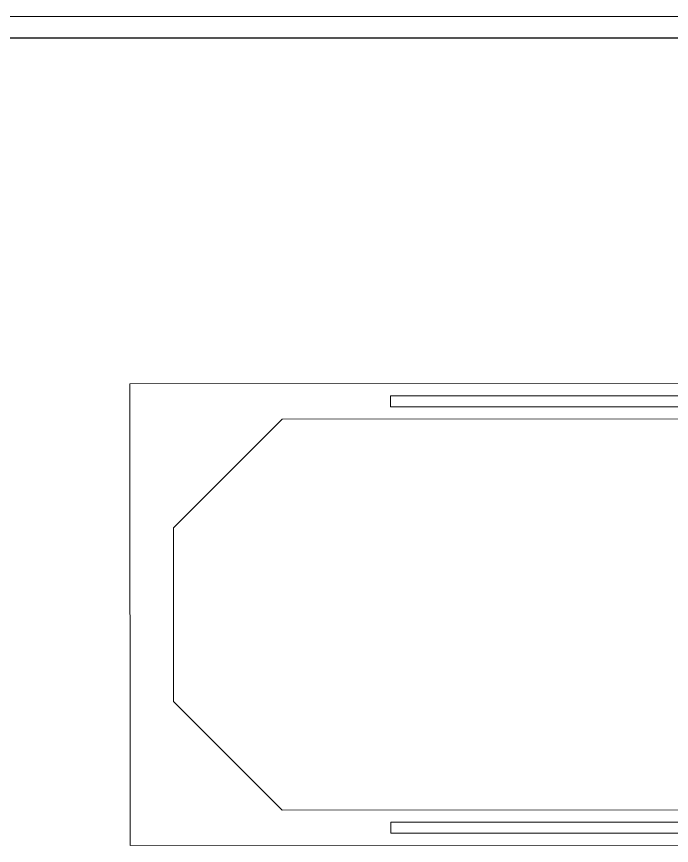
# Model space of a CAD drawing. Header units: metres. Extents: x -18745 to 220762, y -1579758 to -1356048.
# Drawn here: x 127256 to 128462, y -1398574 to -1397048 of the extents above; entities that cross this region are included whole.
import ezdxf

# ---------------------------------------------------------------- set-up
doc = ezdxf.new("R2010")
doc.units = ezdxf.units.M
doc.layers.get('0').update_dxf_attribs({"lineweight": 0})
doc.layers.add('A-100 - Copy$0$axes', color=8, linetype='Continuous')
for name, color, linetype, lineweight in [('A-100 - Copy$0$Medical Equipment and Furniture', 8, 'Continuous', 0), ('A-100 - Copy$0$Medical Equipment and Furniture1', 8, 'Continuous', 5), ('A-100 - Copy$0$Walls', 8, 'Continuous', 0)]:
    doc.layers.add(name, color=color, linetype=linetype, lineweight=lineweight)

# ---------------------------------------------------------------- blocks, each defined once
blk = doc.blocks.new('A-100 - Copy$0$HF16786E-P')
at = {"layer": 'A-100 - Copy$0$Medical Equipment and Furniture1'}
for p, q in [((0, 0.425), (-2.14, 0.425)), ((-2.14, 0.425), (-2.14, -0.425)), ((-0.48, 0.4025), (-1.66, 0.4025)), ((-1.66, 0.3825), (-1.66, 0.4025)), ((-0.48, 0.3825), (-1.66, 0.3825)), ((-1.86, 0.36), (-2.06, 0.16)), ((-0.28, 0.36), (-1.86, 0.36)), ((-2.06, 0.16), (-2.06, -0.16)), ((-2.06, -0.16), (-1.86, -0.36)), ((-1.86, -0.36), (-0.28, -0.36)), ((-0.48, -0.3825), (-1.66, -0.3825)), ((-1.66, -0.3825), (-1.66, -0.4025)), ((-0.48, -0.4025), (-1.66, -0.4025)), ((-2.14, -0.425), (0, -0.425))]:
    blk.add_line(p, q, dxfattribs=at)
blk = doc.blocks.new('A-100 - Copy')
at = {"layer": 'A-100 - Copy$0$axes'}
blk.add_line((178940.3, -1397087.7, 0), (95650.8, -1397087.7, 0), dxfattribs=at)
at = {"layer": 'A-100 - Copy$0$Walls'}
blk.add_line((123028.3, -1397047.7, 0), (129698.3, -1397047.7, 0), dxfattribs=at)
at = {"layer": 'A-100 - Copy$0$Medical Equipment and Furniture', "xscale": 1000, "yscale": 1000, "zscale": 1000, "rotation": 0.01499365941642081}
blk.add_blockref('A-100 - Copy$0$HF16786E-P', (129605.2, -1398148.3, 2.4), dxfattribs=at)

msp = doc.modelspace()

# ---------------------------------------------------------------- block references
msp.add_blockref('A-100 - Copy', (0, 0))

doc.saveas('drawing.dxf')
